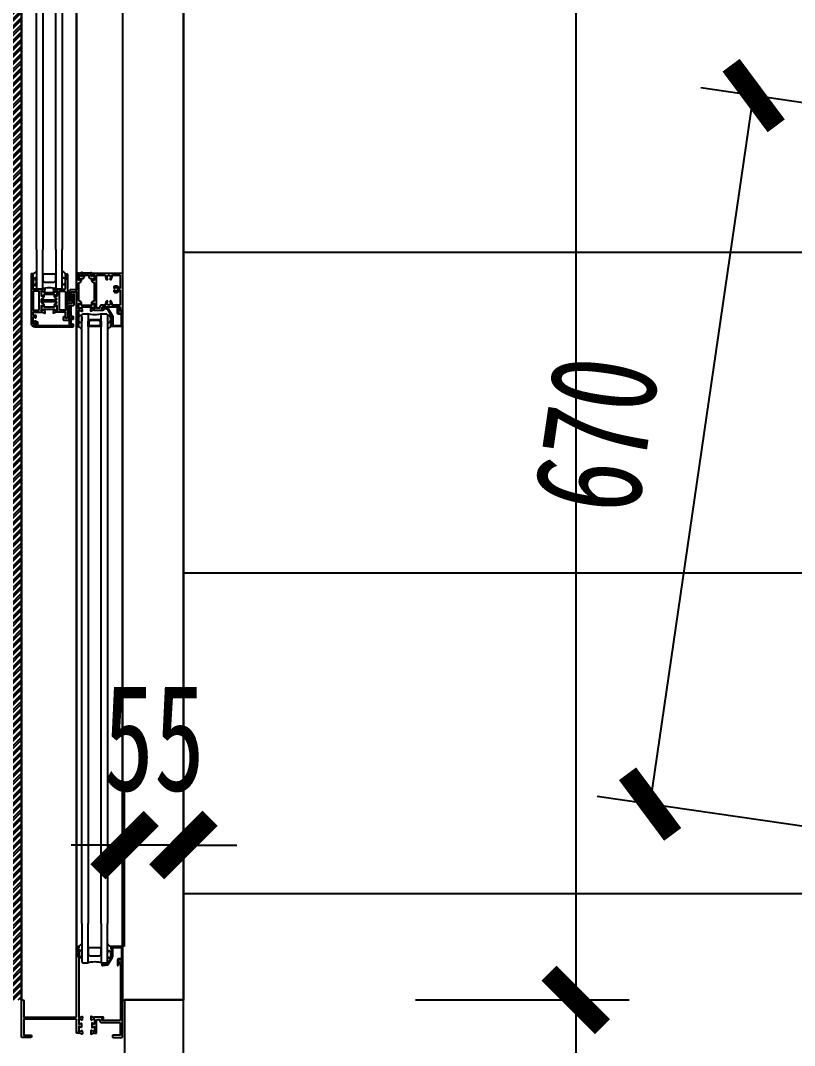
# Model space of a CAD drawing. Header units: millimetres. Extents: x -133666 to 880576, y -269375 to 86941.
# Drawn here: x -32657 to -31932, y -149259 to -148300 of the extents above; entities that cross this region are included whole.
import ezdxf

# ---------------------------------------------------------------- set-up
doc = ezdxf.new("R2010")
doc.units = ezdxf.units.MM
doc.header["$LTSCALE"] = 1000
doc.layers.get('0').update_dxf_attribs({"linetype": 'CONTINUOUS'})
doc.layers.get('Defpoints').update_dxf_attribs({"color": 6, "linetype": 'CONTINUOUS'})
for name, color, linetype in [('A-土建墙（含管井、立管）', 6, 'CONTINUOUS'), ('A-新隔墙尺寸', 5, 'CONTINUOUS'), ('C-顶面造型线', 32, 'CONTINUOUS'), ('F-地坪分割线', 251, 'CONTINUOUS'), ('F-地坪填充', 250, 'CONTINUOUS'), ('P-家具尺寸', 5, 'CONTINUOUS'), ('P-门', 2, 'CONTINUOUS'), ('P-门套', 3, 'CONTINUOUS'), ('W-尺寸', 5, 'CONTINUOUS')]:
    doc.layers.add(name, color=color, linetype=linetype)
doc.styles.add('DIM', font='', dxfattribs={"width": 0.7})
doc.styles.get('DIM').set_extended_font_data('SimSun')
doc.dimstyles.new('50', dxfattribs={"dimscale": 50, "dimtxt": 2, "dimasz": 1, "dimexe": 1, "dimexo": 1, "dimgap": 1, "dimtad": 1, "dimdec": 0, "dimzin": 0, "dimdsep": 46, "dimtxsty": 'DIM', "dimblk": 'ARCHTICK', "dimcen": 0, "dimclrd": 5, "dimclre": 5, "dimclrt": 35, "dimadec": 0, "dimazin": 0, "dimtfac": 0.5, "dimtdec": 0, "dimtix": 1, "dimtmove": 2, "dimatfit": 2, "dimldrblk": 'A', "dimfxl": 0, "dimtolj": 1, "dimtzin": 0, "dimlwd": -1, "dimlwe": -1, "dimarcsym": 0})

# ---------------------------------------------------------------- blocks, each defined once
blk = doc.blocks.new('dffghj')
at = {"layer": 'P-门套', "color": 251, "ltscale": 0.15}
for p, q in [((86003.83, -123493.67), (86584.94, -123493.67)), ((86584.94, -123536.62), (86003.84, -123536.62))]:
    blk.add_line(p, q, dxfattribs=at)
at = {"layer": 'P-门套', "color": 2}
for points in [[(85935.84, -123515.07), (85935.14, -123515.07, -0.414214), (85933.14, -123513.07), (85933.14, -123496.17, 0.414214), (85932.64, -123495.67), (85921.34, -123495.67), (85921.34, -123502.37, -0.414214), (85920.84, -123502.87), (85919.84, -123502.87, -0.414214), (85919.34, -123502.37), (85919.34, -123494.17, -0.414214), (85919.84, -123493.67), (85988.72, -123493.67, -0.414214), (85989.22, -123494.17), (85989.22, -123496.77, -1), (85988.02, -123496.77), (85988.02, -123496.07, 0.414214), (85987.52, -123495.57), (85987.32, -123495.57), (85935.64, -123495.57, 0.414214), (85935.14, -123496.07), (85935.14, -123512.57, 0.414214), (85935.64, -123513.07), (85936.44, -123513.07, 0.414214), (85936.94, -123512.57), (85936.94, -123511.87, -1), (85938.14, -123511.87), (85938.14, -123519.86, 0.298217), (85937.84, -123520.32), (85937.84, -123521.02, 0.414214), (85938.14, -123521.32), (85938.24, -123521.32), (85938.82, -123522.91, -0.548619), (85938.51, -123523.32), (85935.93, -123523.09), (85935.49, -123522.66, -0.57735), (85935.58, -123522.32), (85935.97, -123522.22), (85936.54, -123520.12), (85936.54, -123519.92, 0.843039), (85935.95, -123519.82), (85931.94, -123519.82, 0.414214), (85931.64, -123520.12), (85931.64, -123520.42), (85932.61, -123522.01, -0.585524), (85932.44, -123522.32), (85932.44, -123522.32), (85928.84, -123522.32, -0.585524), (85928.67, -123522.01), (85929.64, -123520.42), (85929.64, -123520.12, 0.414214), (85929.34, -123519.82), (85925.32, -123519.82, 0.843039), (85924.74, -123519.92), (85924.74, -123520.12), (85925.3, -123522.22), (85925.69, -123522.32, -0.57735), (85925.78, -123522.66), (85925.35, -123523.09), (85922.76, -123523.32, -0.548619), (85922.45, -123522.91), (85923.04, -123521.32), (85923.14, -123521.32, 0.414214), (85923.44, -123521.02), (85923.44, -123520.32, 0.298217), (85923.14, -123519.86), (85923.14, -123518.32, -0.414214), (85923.64, -123517.82), (85935.14, -123517.82, 0.414214), (85936.14, -123516.82), (85936.14, -123515.37, 0.414214)], [(85935.84, -123515.07), (85935.14, -123515.07, -0.414214), (85933.14, -123513.07), (85933.14, -123496.17, 0.414214), (85932.64, -123495.67), (85921.34, -123495.67), (85921.34, -123502.37, -0.414214), (85920.84, -123502.87), (85919.84, -123502.87, -0.414214), (85919.34, -123502.37), (85919.34, -123494.17, -0.414214), (85919.84, -123493.67), (85988.72, -123493.67, -0.414214), (85989.22, -123494.17), (85989.22, -123496.77, -1), (85988.02, -123496.77), (85988.02, -123496.07, 0.414214), (85987.52, -123495.57), (85987.32, -123495.57), (85935.64, -123495.57, 0.414214), (85935.14, -123496.07), (85935.14, -123512.57, 0.414214), (85935.64, -123513.07), (85936.44, -123513.07, 0.414214), (85936.94, -123512.57), (85936.94, -123511.87, -1), (85938.14, -123511.87), (85938.14, -123519.86, 0.298217), (85937.84, -123520.32), (85937.84, -123521.02, 0.414214), (85938.14, -123521.32), (85938.24, -123521.32), (85938.82, -123522.91, -0.548619), (85938.51, -123523.32), (85935.93, -123523.09), (85935.49, -123522.66, -0.57735), (85935.58, -123522.32), (85935.97, -123522.22), (85936.54, -123520.12), (85936.54, -123519.92, 0.843039), (85935.95, -123519.82), (85931.94, -123519.82, 0.414214), (85931.64, -123520.12), (85931.64, -123520.42), (85932.61, -123522.01, -0.585524), (85932.44, -123522.32), (85932.44, -123522.32), (85928.84, -123522.32, -0.585524), (85928.67, -123522.01), (85929.64, -123520.42), (85929.64, -123520.12, 0.414214), (85929.34, -123519.82), (85925.32, -123519.82, 0.843039), (85924.74, -123519.92), (85924.74, -123520.12), (85925.3, -123522.22), (85925.69, -123522.32, -0.57735), (85925.78, -123522.66), (85925.35, -123523.09), (85922.76, -123523.32, -0.548619), (85922.45, -123522.91), (85923.04, -123521.32), (85923.14, -123521.32, 0.414214), (85923.44, -123521.02), (85923.44, -123520.32, 0.298217), (85923.14, -123519.86), (85923.14, -123518.32, -0.414214), (85923.64, -123517.82), (85935.14, -123517.82, 0.414214), (85936.14, -123516.82), (85936.14, -123515.37, 0.414214)], [(86002.93, -123502.77, 0.414214), (86003.43, -123502.27), (86003.43, -123495.07, 0.414214), (86002.93, -123494.57), (85993.75, -123494.57, 0.36397), (85993.26, -123494.98), (85992.82, -123497.49, -0.36397), (85991.83, -123498.32), (85986.93, -123498.32, -0.623637), (85986.69, -123497.83), (85987.35, -123496.98, -0.532847), (85987.85, -123497.02), (85988.08, -123497.42), (85991.5, -123497.42, 0.36397), (85991.99, -123497), (85992.31, -123495.15, 0.466308), (85991.82, -123494.57), (85989.63, -123494.57, -0.414214), (85989.33, -123494.27), (85989.33, -123493.97, -0.414214), (85989.63, -123493.67), (86003.83, -123493.67, -0.414214), (86004.33, -123494.17), (86004.33, -123504.37, -0.414214), (86004.03, -123504.67), (86002.83, -123504.67, -0.414214), (86002.53, -123504.37), (86002.53, -123503.87, 0.52793), (86002.26, -123503.68), (86001.3, -123504.05, -0.52793), (86001.03, -123503.87, 0.52793), (86000.76, -123503.68), (85999.8, -123504.05, -0.52793), (85999.53, -123503.87, 0.52793), (85999.26, -123503.68), (85998.3, -123504.05, -0.52793), (85998.03, -123503.87, 0.52793), (85997.76, -123503.68), (85996.8, -123504.05, -0.52793), (85996.53, -123503.87), (85996.53, -123503.67), (85994.97, -123503.67, 0.131652), (85994.72, -123503.73), (85988.54, -123507.3, 0.221695), (85988.3, -123507.64), (85987.59, -123511.7, -1.815671), (85986.49, -123512.15), (85987.29, -123507.6, -0.221695), (85988.02, -123506.56), (85994.36, -123502.9, -0.131652), (85994.86, -123502.77)], [(86585.84, -123502.77, -0.414214), (86585.34, -123502.27), (86585.34, -123495.07, -0.414214), (86585.84, -123494.57), (86595.02, -123494.57, -0.36397), (86595.51, -123494.98), (86595.95, -123497.49, 0.36397), (86596.94, -123498.32), (86601.84, -123498.32, 0.623637), (86602.07, -123497.83), (86601.41, -123496.98, 0.532847), (86600.92, -123497.02), (86600.69, -123497.42), (86597.27, -123497.42, -0.36397), (86596.78, -123497), (86596.45, -123495.15, -0.466308), (86596.95, -123494.57), (86599.14, -123494.57, 0.414214), (86599.44, -123494.27), (86599.44, -123493.97, 0.414214), (86599.14, -123493.67), (86584.94, -123493.67, 0.414214), (86584.44, -123494.17), (86584.44, -123504.37, 0.414214), (86584.74, -123504.67), (86585.94, -123504.67, 0.414214), (86586.24, -123504.37), (86586.24, -123503.87, -0.52793), (86586.51, -123503.68), (86587.46, -123504.05, 0.52793), (86587.74, -123503.87, -0.52793), (86588.01, -123503.68), (86588.96, -123504.05, 0.52793), (86589.24, -123503.87, -0.52793), (86589.51, -123503.68), (86590.46, -123504.05, 0.52793), (86590.74, -123503.87, -0.52793), (86591.01, -123503.68), (86591.96, -123504.05, 0.52793), (86592.24, -123503.87), (86592.24, -123503.67), (86593.8, -123503.67, -0.131652), (86594.05, -123503.73), (86600.22, -123507.3, -0.221695), (86600.47, -123507.64), (86601.18, -123511.7, 1.815671), (86602.28, -123512.15), (86601.47, -123507.6, 0.221695), (86600.75, -123506.56), (86594.41, -123502.9, 0.131652), (86593.91, -123502.77)], [(86599.44, -123494.17), (86599.44, -123496.77, 1), (86600.64, -123496.77), (86600.64, -123496.07, -0.414214), (86601.14, -123495.57), (86601.94, -123495.57, -0.414214), (86602.44, -123496.07), (86602.44, -123512.57, -0.414214), (86601.94, -123513.07), (86601.14, -123513.07, -0.414214), (86600.64, -123512.57), (86600.64, -123511.87, 1), (86599.44, -123511.87), (86599.44, -123519.69, 0.227735), (86599.55, -123519.93, -0.227735), (86599.74, -123520.32), (86599.74, -123521.02, -0.414214), (86599.44, -123521.32), (86599.34, -123521.32), (86598.76, -123522.91, 0.548619), (86599.06, -123523.32), (86601.65, -123523.09), (86602.08, -123522.66, 0.57735), (86601.99, -123522.32), (86601.6, -123522.22), (86601.04, -123520.12), (86601.04, -123519.92, -0.843039), (86601.62, -123519.82), (86605.64, -123519.82, -0.414214), (86605.94, -123520.12), (86605.94, -123520.42), (86604.97, -123522.01, 0.585524), (86605.14, -123522.32), (86606.56, -123522.32, 0.261413), (86607.42, -123521.84), (86608.36, -123520.3, -0.261413), (86609.21, -123519.82), (86624.56, -123519.82, -0.261413), (86625.42, -123520.3), (86626.36, -123521.84, 0.261413), (86627.21, -123522.32), (86628.64, -123522.32, 0.585524), (86628.81, -123522.01), (86627.84, -123520.42), (86627.84, -123520.12, -0.414214), (86628.14, -123519.82), (86632.15, -123519.82, -0.843039), (86632.74, -123519.92), (86632.74, -123520.12), (86632.17, -123522.22), (86631.78, -123522.32, 0.57735), (86631.69, -123522.66), (86632.13, -123523.09), (86634.71, -123523.32, 0.548619), (86635.02, -123522.91), (86634.44, -123521.32), (86634.34, -123521.32, -0.414214), (86634.04, -123521.02), (86634.04, -123520.32, -0.227735), (86634.22, -123519.93, 0.227735), (86634.34, -123519.69), (86634.34, -123494.17, 0.414214), (86633.84, -123493.67), (86599.94, -123493.67, 0.414214)], [(86604.44, -123496.17), (86604.44, -123503.13, 0.52085), (86605.11, -123503.6, -0.286717), (86608.22, -123504.26, -1), (86607.32, -123505.19, 2.35259), (86607.32, -123507.64, -1), (86608.22, -123508.58, -0.286717), (86605.11, -123509.24, 0.52085), (86604.44, -123509.71), (86604.44, -123513.07, -0.414214), (86602.44, -123515.07), (86601.74, -123515.07, 0.414214), (86601.44, -123515.37), (86601.44, -123517.52, 0.414214), (86601.74, -123517.82), (86632.04, -123517.82, 0.414214), (86632.34, -123517.52), (86632.34, -123509.71, 0.52085), (86631.66, -123509.24, -0.286717), (86628.55, -123508.58, -1), (86629.46, -123507.64, 2.35259), (86629.46, -123505.19, -1), (86628.55, -123504.26, -0.286717), (86631.66, -123503.6, 0.52085), (86632.34, -123503.13), (86632.34, -123496.17, 0.414214), (86631.84, -123495.67), (86620.54, -123495.67, 0.414214), (86620.04, -123496.17), (86620.04, -123496.32, 0.306667), (86620.35, -123496.78, -0.532488), (86621.4, -123501.65, -1), (86620.46, -123500.75, 2.35259), (86618.01, -123500.75, -1), (86617.08, -123501.65, -0.532488), (86618.12, -123496.78, 0.306667), (86618.44, -123496.32), (86618.44, -123496.17, 0.414214), (86617.94, -123495.67), (86604.94, -123495.67, 0.414214)], [(86602.54, -123531.45, -0.131865), (86602.38, -123532.05), (86601.94, -123532.82), (86601.37, -123533.8, 0.13123), (86601.34, -123533.91), (86601.34, -123534.22, 0.414214), (86601.74, -123534.62), (86605.14, -123534.62, 0.414214), (86605.54, -123534.22), (86605.54, -123533.91, 0.131229), (86605.51, -123533.8), (86604.94, -123532.82), (86604.5, -123532.05, -0.131865), (86604.34, -123531.45), (86604.34, -123527.22), (86604.34, -123522.99, -0.131865), (86604.5, -123522.38), (86604.94, -123521.62), (86605.51, -123520.63, 0.13123), (86605.54, -123520.53), (86605.54, -123520.22, 0.414214), (86605.14, -123519.82), (86601.74, -123519.82, 0.414214), (86601.34, -123520.22), (86601.34, -123520.53, 0.131231), (86601.37, -123520.63), (86601.94, -123521.62), (86602.38, -123522.38, -0.131865), (86602.54, -123522.99), (86602.54, -123527.22)], [(86632.2, -123525.49), (86630.02, -123524.7, -0.315299), (86629.37, -123523.76), (86629.37, -123522.81, 0.131652), (86629.2, -123522.21), (86628.29, -123520.63, -0.131652), (86628.27, -123520.53), (86628.27, -123520.22, -0.414214), (86628.67, -123519.82), (86632.07, -123519.82, -0.414214), (86632.47, -123520.22), (86632.47, -123520.53, -0.131638), (86632.44, -123520.63), (86631.53, -123522.21, 0.143612), (86631.37, -123522.87, 0.302426), (86631.56, -123523.14), (86634, -123524.02, -0.315299), (86634.26, -123524.4), (86634.26, -123530.04, -0.315299), (86634, -123530.41), (86631.56, -123531.3, 0.302426), (86631.37, -123531.57, 0.143612), (86631.53, -123532.22), (86632.44, -123533.8, -0.131638), (86632.47, -123533.91), (86632.47, -123534.22, -0.414214), (86632.07, -123534.62), (86628.67, -123534.62, -0.414214), (86628.27, -123534.22), (86628.27, -123533.91, -0.131652), (86628.29, -123533.8), (86629.2, -123532.22, 0.131652), (86629.37, -123531.62), (86629.37, -123530.67, -0.315299), (86630.02, -123529.73), (86632.2, -123528.94, 0.315299), (86632.46, -123528.56), (86632.46, -123525.87, 0.315299)], [(85998.61, -123534.63, 0.52793), (85998.34, -123534.82, -0.52793), (85998.06, -123535), (85997.11, -123534.63, 0.52793), (85996.84, -123534.82, -0.52793), (85996.56, -123535), (85995.61, -123534.63, 0.52793), (85995.34, -123534.82, -0.506738), (85995.08, -123535.01), (85993.84, -123534.62), (85938.34, -123534.62, -0.414214), (85937.84, -123534.12), (85937.84, -123533.42, -0.414214), (85938.14, -123533.12), (85938.24, -123533.12), (85938.82, -123531.52, 0.548619), (85938.51, -123531.12), (85935.93, -123531.34), (85935.49, -123531.78, 0.57735), (85935.58, -123532.11), (85935.97, -123532.21), (85936.54, -123534.32), (85936.54, -123534.52, -0.843039), (85935.95, -123534.62), (85931.94, -123534.62, -0.414214), (85931.64, -123534.32), (85931.64, -123534.01), (85932.61, -123532.42, 0.585524), (85932.44, -123532.12), (85932.44, -123532.12), (85928.84, -123532.12, 0.585524), (85928.67, -123532.42), (85929.64, -123534.01), (85929.64, -123534.32, -0.414214), (85929.34, -123534.62), (85925.32, -123534.62, -0.843039), (85924.74, -123534.52), (85924.74, -123534.32), (85925.3, -123532.21), (85925.69, -123532.11, 0.57735), (85925.78, -123531.78), (85925.35, -123531.34), (85922.76, -123531.12, 0.548619), (85922.45, -123531.52), (85923.04, -123533.12), (85923.14, -123533.12, -0.414214), (85923.44, -123533.42), (85923.44, -123534.12, -0.298217), (85923.14, -123534.58), (85923.14, -123536.12, 0.414214), (85923.64, -123536.62), (85935.34, -123536.62, -0.414215), (85936.34, -123537.62), (85936.33, -123586.07), (85921.34, -123586.07), (85921.34, -123579.37, 0.414214), (85920.84, -123578.87), (85919.84, -123578.87, 0.414214), (85919.34, -123579.37), (85919.34, -123587.57, 0.414214), (85919.84, -123588.07), (85953.34, -123588.07, 1), (85953.34, -123586.07), (85938.34, -123586.07), (85938.34, -123537.12, -0.414214), (85938.84, -123536.62), (86003.84, -123536.62, 0.414214), (86004.34, -123536.12), (86004.34, -123535.12, 0.414214), (86003.84, -123534.62), (86003.04, -123534.62, 0.414214), (86002.84, -123534.82, -0.52793), (86002.56, -123535), (86001.61, -123534.63, 0.52793), (86001.34, -123534.82, -0.52793), (86001.06, -123535), (86000.11, -123534.63, 0.52793), (85999.84, -123534.82, -0.52793), (85999.56, -123535)], [(85998.61, -123534.63, 0.52793), (85998.34, -123534.82, -0.52793), (85998.06, -123535), (85997.11, -123534.63, 0.52793), (85996.84, -123534.82, -0.52793), (85996.56, -123535), (85995.61, -123534.63, 0.52793), (85995.34, -123534.82, -0.506738), (85995.08, -123535.01), (85993.84, -123534.62), (85938.34, -123534.62, -0.414214), (85937.84, -123534.12), (85937.84, -123533.42, -0.414214), (85938.14, -123533.12), (85938.24, -123533.12), (85938.82, -123531.52, 0.548619), (85938.51, -123531.12), (85935.93, -123531.34), (85935.49, -123531.78, 0.57735), (85935.58, -123532.11), (85935.97, -123532.21), (85936.54, -123534.32), (85936.54, -123534.52, -0.843039), (85935.95, -123534.62), (85931.94, -123534.62, -0.414214), (85931.64, -123534.32), (85931.64, -123534.01), (85932.61, -123532.42, 0.585524), (85932.44, -123532.12), (85932.44, -123532.12), (85928.84, -123532.12, 0.585524), (85928.67, -123532.42), (85929.64, -123534.01), (85929.64, -123534.32, -0.414214), (85929.34, -123534.62), (85925.32, -123534.62, -0.843039), (85924.74, -123534.52), (85924.74, -123534.32), (85925.3, -123532.21), (85925.69, -123532.11, 0.57735), (85925.78, -123531.78), (85925.35, -123531.34), (85922.76, -123531.12, 0.548619), (85922.45, -123531.52), (85923.04, -123533.12), (85923.14, -123533.12, -0.414214), (85923.44, -123533.42), (85923.44, -123534.12, -0.298217), (85923.14, -123534.58), (85923.14, -123536.12, 0.414214), (85923.64, -123536.62), (85935.34, -123536.62, -0.414215), (85936.34, -123537.62), (85936.33, -123586.07), (85921.34, -123586.07), (85921.34, -123579.37, 0.414214), (85920.84, -123578.87), (85919.84, -123578.87, 0.414214), (85919.34, -123579.37), (85919.34, -123587.57, 0.414214), (85919.84, -123588.07), (85953.34, -123588.07, 1), (85953.34, -123586.07), (85938.34, -123586.07), (85938.34, -123537.12, -0.414214), (85938.84, -123536.62), (86003.84, -123536.62, 0.414214), (86004.34, -123536.12), (86004.34, -123535.12, 0.414214), (86003.84, -123534.62), (86003.04, -123534.62, 0.414214), (86002.84, -123534.82, -0.52793), (86002.56, -123535), (86001.61, -123534.63, 0.52793), (86001.34, -123534.82, -0.52793), (86001.06, -123535), (86000.11, -123534.63, 0.52793), (85999.84, -123534.82, -0.52793), (85999.56, -123535)], [(86586.44, -123534.82, 0.648232), (86586.77, -123534.97), (86587.1, -123534.67, -0.648232), (86587.44, -123534.82, 0.648232), (86587.77, -123534.97), (86588.1, -123534.67, -0.648232), (86588.44, -123534.82, 0.648232), (86588.77, -123534.97), (86589.1, -123534.67, -0.648232), (86589.44, -123534.82, 0.648232), (86589.77, -123534.97), (86590.1, -123534.67, -0.648232), (86590.44, -123534.82, 0.56619), (86590.73, -123534.99), (86591.44, -123534.62), (86599.24, -123534.62, 0.414214), (86599.74, -123534.12), (86599.74, -123533.42, 0.414214), (86599.44, -123533.12), (86599.34, -123533.12), (86598.76, -123531.52, -0.548619), (86599.06, -123531.12), (86601.65, -123531.34), (86602.08, -123531.78, -0.57735), (86601.99, -123532.11), (86601.6, -123532.21), (86601.04, -123534.32), (86601.04, -123534.52, 0.843039), (86601.62, -123534.62), (86605.64, -123534.62, 0.414214), (86605.94, -123534.32), (86605.94, -123534.01), (86604.97, -123532.42, -0.585524), (86605.14, -123532.12), (86606.56, -123532.12, -0.261413), (86607.42, -123532.6), (86608.36, -123534.14, 0.261413), (86609.21, -123534.62), (86624.56, -123534.62, 0.261413), (86625.42, -123534.14), (86626.36, -123532.6, -0.261413), (86627.21, -123532.12), (86628.64, -123532.12, -0.585524), (86628.81, -123532.42), (86627.84, -123534.01), (86627.84, -123534.32, 0.414214), (86628.14, -123534.62), (86632.15, -123534.62, 0.843039), (86632.74, -123534.52), (86632.74, -123534.32), (86632.17, -123532.21), (86631.78, -123532.11, -0.57735), (86631.69, -123531.78), (86632.13, -123531.34), (86634.71, -123531.12, -0.548619), (86635.02, -123531.52), (86634.44, -123533.12), (86634.34, -123533.12, 0.414214), (86634.04, -123533.42), (86634.04, -123534.12, 0.227735), (86634.22, -123534.51, -0.227735), (86634.34, -123534.74), (86634.34, -123536.12, -0.414214), (86633.84, -123536.62), (86619.14, -123536.62, 0.414214), (86618.84, -123536.92), (86618.84, -123542.27, -0.414214), (86617.84, -123543.27), (86608.44, -123543.27, -0.882992), (86608.34, -123542.48), (86614.66, -123540.88, -0.488938), (86615.04, -123541.17), (86615.04, -123541.27), (86616.84, -123541.27), (86616.84, -123536.92, 0.414214), (86616.54, -123536.62), (86584.94, -123536.62, -0.414214), (86584.44, -123536.12), (86584.44, -123535.12, -0.414214), (86584.94, -123534.62), (86585.24, -123534.62, -0.414214), (86585.44, -123534.82, 0.648232), (86585.77, -123534.97), (86586.1, -123534.67, -0.648232)]]:
    blk.add_lwpolyline(points, format="xyb", close=True, dxfattribs=at)
for points in [[(86025.9, -123513.64), (85990.16, -123513.64), (85989.16, -123512.64), (85989.16, -123508.64), (85990.16, -123507.64), (86025.9, -123507.64)], [(86025.9, -123513.64), (86595.43, -123513.64), (86596.43, -123512.64), (86596.43, -123508.64), (86595.43, -123507.64), (86025.9, -123507.64)], [(86025.9, -123531.64), (85990.16, -123531.64), (85989.16, -123530.64), (85989.16, -123526.64), (85990.16, -123525.64), (86025.9, -123525.64)], [(86025.9, -123531.64), (86595.43, -123531.64), (86596.43, -123530.64), (86596.43, -123526.64), (86595.43, -123525.64), (86025.9, -123525.64)]]:
    blk.add_lwpolyline(points, dxfattribs=at)
for points in [[(85995.57, -123524.14), (85995.57, -123515.14), (85997.07, -123513.64), (86002.98, -123513.64), (86002.98, -123525.64), (85997.07, -123525.64)], [(86591.03, -123524.14), (86591.03, -123515.14), (86589.53, -123513.64), (86584.34, -123513.64), (86584.34, -123525.64), (86589.53, -123525.64)], [(86590.23, -123523.84), (86590.23, -123515.44), (86589.23, -123514.44), (86585.14, -123514.44), (86585.14, -123524.84), (86589.23, -123524.84)]]:
    blk.add_lwpolyline(points, close=True, dxfattribs=at)
for centre, radius, start, end in [((86009.92, -123502.73), 5.83, 196.29594, 237.43518), ((86009.92, -123502.73), 5.83, 196.29594, 237.43518), ((86574.58, -123498.83), 11.19, 308.05738, 331.65777), ((85965.16, -123519.64), 25, 343.74212, 16.26253), ((86620.43, -123519.64), 25, 163.73747, 196.25788), ((86014.19, -123540.43), 11.19, 128.05738, 151.65777), ((86574.58, -123540.46), 11.19, 28.34223, 51.94262)]:
    blk.add_arc(centre, radius, start, end, dxfattribs=at)
at = {"layer": 'P-门套', "color": 2, "extrusion": (0, 0, -1)}
blk.add_ellipse((85996.88, -123506.14), major_axis=(-3.6, 0), ratio=0.416362, start_param=3.141593, end_param=9.424778, dxfattribs=at)
blk.add_ellipse((85996.88, -123506.14), major_axis=(-3.6, 0), ratio=0.416362, start_param=3.141593, end_param=9.424778, dxfattribs=at)
at = {"layer": 'P-门套', "color": 2}
for centre, major_axis in [((86591.4, -123506.14), (-3.6, 0)), ((85997.38, -123533.12), (3.6, 0))]:
    blk.add_ellipse(centre, major_axis=major_axis, ratio=0.416362, dxfattribs=at)
at = {"layer": 'P-门套', "color": 2, "extrusion": (0, 0, -1)}
blk.add_ellipse((86591.4, -123533.14), major_axis=(-3.6, 0), ratio=0.416362, dxfattribs=at)
blk = doc.blocks.new('_ArchTick')
at = {"color": 0, "linetype": 'ByBlock', "const_width": 0.4}
blk.add_lwpolyline([(-0.5, -0.5), (0.5, 0.5)], dxfattribs=at)
blk = doc.blocks.new('*D670')
at = {"layer": 'Defpoints', "color": 0, "transparency": 16777216}
for p in [(-30904.14, -17972.78), (-32504.14, -150166.6), (-32504.14, -152366.6)]:
    blk.add_point(p, dxfattribs=at)
at = {"layer": 'W-尺寸', "color": 5, "transparency": 16777216}
for p, q in [((-32504.14, -152066.6), (-32504.14, -152416.6)), ((-30904.14, -152066.6), (-30904.14, -152416.6)), ((-30904.14, -152366.6), (-32504.14, -152366.6))]:
    blk.add_line(p, q, dxfattribs=at)
at = {"layer": 'W-尺寸', "color": 5, "transparency": 16777216, "xscale": 50, "yscale": 50, "zscale": 50, "rotation": 180}
blk.add_blockref('_ArchTick', (-32504.14, -152366.6), dxfattribs=at)
at = {"layer": 'W-尺寸', "color": 5, "transparency": 16777216, "xscale": 50, "yscale": 50, "zscale": 50}
blk.add_blockref('_ArchTick', (-30904.14, -152366.6), dxfattribs=at)
at = {"layer": 'W-尺寸', "color": 35, "transparency": 16777216, "insert": (-31704.14, -152266.6), "char_height": 100, "attachment_point": 5, "style": 'DIM'}
blk.add_mtext('\\A1;1600', dxfattribs=at)
blk = doc.blocks.new('A')
for p, q in [((-1.435, 1.148), (-1.09, 1.437)), ((-1.09, 1.437), (0, 0)), ((-1.435, 1.148), (-0.369, 0)), ((-0.369, 0), (-2.127, 0)), ((-1.435, -1.148), (-0.369, 0)), ((-1.09, -1.437), (0, 0)), ((-1.435, -1.148), (-1.09, -1.437))]:
    blk.add_line(p, q)
for points in [[(-1.435, 1.148), (-1.09, 1.437), (-0.369, 0), (0, 0)], [(-1.435, -1.148), (-1.09, -1.437), (-0.369, 0), (0, 0)]]:
    blk.add_solid(points)
blk = doc.blocks.new('dfjjkkll')
at = {"layer": 'P-门'}
for points in [[(87915.83, -123547.1, -0.414214), (87915.33, -123547.6), (87915.13, -123547.6, 0.414214), (87914.63, -123548.1), (87914.63, -123548.6, 0.414214), (87915.13, -123549.1), (87917.33, -123549.1, 0.414214), (87917.83, -123548.6), (87917.83, -123543.9, 0.414214), (87917.33, -123543.4), (87904.66, -123543.4, -0.414214), (87904.16, -123542.9), (87904.16, -123539.75, 0.414214), (87903.16, -123538.75), (87893.76, -123538.75, 0.924324), (87893.7, -123539.55), (87900.01, -123541.15, 0.46105), (87900.36, -123540.85), (87900.36, -123540.75), (87901.66, -123540.75, -0.414214), (87902.16, -123541.25), (87902.16, -123544.6, 0.414214), (87902.66, -123545.1), (87915.33, -123545.1, -0.414214), (87915.83, -123545.6)], [(87922.24, -123573.1, 0.414214), (87922.74, -123572.6), (87922.74, -123543.35), (87904.94, -123543.35, -0.414214), (87904.44, -123542.85), (87904.44, -123542.55, -0.414214), (87904.94, -123542.05), (87908.83, -123542.05), (87909.13, -123542.35), (87909.43, -123542.05), (87913.64, -123542.05, 0.414214), (87914.14, -123541.55), (87914.14, -123540.2, -0.414214), (87914.64, -123539.7), (87916.69, -123539.7, -0.414214), (87917.19, -123540.2, -0.414214), (87916.69, -123540.7), (87916.04, -123540.7, 0.414214), (87915.54, -123541.2), (87915.54, -123541.5, 0.414214), (87916.04, -123542), (87922.54, -123542, 0.414214), (87923.04, -123541.5), (87923.04, -123541.2, 0.414214), (87922.54, -123540.7), (87921.89, -123540.7, -0.414214), (87921.39, -123540.2, -0.414214), (87921.89, -123539.7), (87923.84, -123539.7, -0.414214), (87924.34, -123540.2), (87924.34, -123575.38, -0.222724), (87923.26, -123577.69, -0.635692), (87922.44, -123577.3), (87922.44, -123576.89, -0.191497), (87922.57, -123576.55, 0.191497), (87923.04, -123575.38), (87923.04, -123574.9, 0.414214), (87922.54, -123574.4), (87919.94, -123574.4), (87919.27, -123575.55, -1), (87918.41, -123575.05), (87919.53, -123573.1)], [(87897.71, -123555.26), (87896.82, -123556.72, -0.261413), (87895.96, -123557.2), (87894.54, -123557.2, -0.585524), (87894.37, -123556.9), (87895.34, -123555.31), (87895.34, -123555, 0.414214), (87895.04, -123554.7), (87891.02, -123554.7, 0.843039), (87890.44, -123554.8), (87890.44, -123555), (87891, -123557.1), (87891.39, -123557.21, -0.57735), (87891.48, -123557.54), (87891.05, -123557.97), (87888.46, -123558.2, -0.548619), (87888.15, -123557.8), (87888.74, -123556.2), (87888.84, -123556.2, 0.414214), (87889.14, -123555.9), (87889.14, -123555.2, 0.227735), (87888.95, -123554.81, -0.227735), (87888.84, -123554.58), (87888.84, -123547.6, 0.414214), (87888.34, -123547.1), (87880.34, -123547.1), (87879.63, -123546.72, 0.56619), (87879.34, -123546.9, -0.648232), (87879, -123547.05), (87878.67, -123546.75, 0.648232), (87878.34, -123546.9, -0.648232), (87878, -123547.05), (87877.67, -123546.75, 0.648232), (87877.34, -123546.9, -0.648232), (87877, -123547.05), (87876.67, -123546.75, 0.648232), (87876.34, -123546.9, -0.648232), (87876, -123547.05), (87875.67, -123546.75, 0.648232), (87875.34, -123546.9, -0.414214), (87875.14, -123547.1), (87874.84, -123547.1, -0.414214), (87874.34, -123546.6), (87874.34, -123545.6, -0.414214), (87874.84, -123545.1), (87908.14, -123545.1), (87908.44, -123545.4), (87908.74, -123545.1), (87915.34, -123545.1, -0.414214), (87915.84, -123545.6), (87915.84, -123546.6, -0.414214), (87915.34, -123547.1), (87910.49, -123547.1), (87910.49, -123554.58, -0.227735), (87910.37, -123554.81, 0.227735), (87910.19, -123555.2), (87910.19, -123555.9, 0.414214), (87910.49, -123556.2), (87910.59, -123556.2), (87911.17, -123557.8, -0.548619), (87910.86, -123558.2), (87908.28, -123557.97), (87907.84, -123557.54, -0.57735), (87907.93, -123557.21), (87908.32, -123557.1), (87908.89, -123555), (87908.89, -123554.8, 0.843039), (87908.3, -123554.7), (87904.29, -123554.7, 0.414214), (87903.99, -123555), (87903.99, -123555.31), (87904.96, -123556.9, -0.585524), (87904.79, -123557.2), (87903.36, -123557.2, -0.261413), (87902.51, -123556.72), (87901.56, -123555.18, 0.757667), (87900.64, -123555.44), (87900.64, -123561.8), (87900.34, -123562.1), (87900.64, -123562.4), (87900.64, -123567.2, -0.414214), (87900.14, -123567.7), (87899.14, -123567.7, -0.414214), (87898.64, -123567.2), (87898.64, -123555.52, 0.757667)], [(87908.49, -123552.7), (87890.84, -123552.7), (87890.84, -123547.6, -0.414214), (87891.34, -123547.1), (87908.49, -123547.1)], [(87892, -123557.87, 0.131865), (87891.84, -123557.27), (87891.39, -123556.5), (87890.83, -123555.52, -0.13123), (87890.8, -123555.41), (87890.8, -123555.1, -0.414214), (87891.2, -123554.7), (87894.6, -123554.7, -0.414214), (87895, -123555.1), (87895, -123555.41, -0.131229), (87894.97, -123555.52), (87894.4, -123556.5), (87893.96, -123557.27, 0.131865), (87893.8, -123557.87), (87893.8, -123562.1), (87893.8, -123566.33, 0.131865), (87893.96, -123566.93), (87894.4, -123567.7), (87894.97, -123568.68, -0.13123), (87895, -123568.79), (87895, -123569.1, -0.414214), (87894.6, -123569.5), (87891.2, -123569.5, -0.414214), (87890.8, -123569.1), (87890.8, -123568.79, -0.131231), (87890.83, -123568.68), (87891.39, -123567.7), (87891.84, -123566.93, 0.131865), (87892, -123566.33), (87892, -123562.1)], [(87907.41, -123557.87, -0.131865), (87907.57, -123557.27), (87908.01, -123556.5), (87908.58, -123555.52, 0.13123), (87908.61, -123555.41), (87908.61, -123555.1, 0.414214), (87908.21, -123554.7), (87904.81, -123554.7, 0.414214), (87904.41, -123555.1), (87904.41, -123555.41, 0.131229), (87904.44, -123555.52), (87905.01, -123556.5), (87905.45, -123557.27, -0.131865), (87905.61, -123557.87), (87905.61, -123562.1), (87905.61, -123566.33, -0.131865), (87905.45, -123566.93), (87905.01, -123567.7), (87904.44, -123568.68, 0.13123), (87904.41, -123568.79), (87904.41, -123569.1, 0.414214), (87904.81, -123569.5), (87908.21, -123569.5, 0.414214), (87908.61, -123569.1), (87908.61, -123568.79, 0.131231), (87908.58, -123568.68), (87908.01, -123567.7), (87907.57, -123566.93, -0.131865), (87907.41, -123566.33), (87907.41, -123562.1)], [(87921.94, -123574.4), (87920.64, -123574.4, 1), (87920.64, -123575.6), (87920.74, -123575.6, -0.414214), (87921.24, -123576.1), (87921.24, -123576.6, -0.414214), (87920.74, -123577.1), (87915.14, -123577.1, -0.414214), (87914.64, -123576.6), (87914.64, -123576.1, -0.414214), (87915.14, -123575.6), (87915.24, -123575.6, 1), (87915.24, -123574.4), (87913.94, -123574.4, 0.414214), (87913.44, -123574.9), (87913.44, -123576.6, -0.414214), (87912.94, -123577.1), (87910.49, -123577.1), (87910.49, -123569.63, 0.227735), (87910.37, -123569.39, -0.227735), (87910.19, -123569), (87910.19, -123568.3, -0.414214), (87910.49, -123568), (87910.59, -123568), (87911.17, -123566.4, 0.548619), (87910.86, -123566), (87908.28, -123566.23), (87907.84, -123566.66, 0.57735), (87907.93, -123566.99), (87908.32, -123567.1), (87908.89, -123569.2), (87908.89, -123569.4, -0.843039), (87908.3, -123569.5), (87904.29, -123569.5, -0.414214), (87903.99, -123569.2), (87903.99, -123568.9), (87904.96, -123567.31, 0.585524), (87904.79, -123567), (87903.36, -123567, 0.261413), (87902.51, -123567.48), (87901.57, -123569.02, -0.261413), (87900.71, -123569.5), (87898.61, -123569.5, -0.261413), (87897.76, -123569.02), (87896.82, -123567.48, 0.261413), (87895.96, -123567), (87894.54, -123567, 0.585524), (87894.37, -123567.31), (87895.34, -123568.9), (87895.34, -123569.2, -0.414214), (87895.04, -123569.5), (87891.02, -123569.5, -0.843039), (87890.44, -123569.4), (87890.44, -123569.2), (87891, -123567.1), (87891.39, -123566.99, 0.57735), (87891.48, -123566.66), (87891.05, -123566.23), (87888.46, -123566, 0.548619), (87888.15, -123566.4), (87888.74, -123568), (87888.84, -123568, -0.414214), (87889.14, -123568.3), (87889.14, -123569, -0.227735), (87888.95, -123569.39, 0.227735), (87888.84, -123569.63), (87888.84, -123577.1), (87880.34, -123577.1), (87879.63, -123577.48, -0.56619), (87879.34, -123577.3, 0.648232), (87879, -123577.15), (87878.67, -123577.45, -0.648232), (87878.34, -123577.3, 0.648232), (87878, -123577.15), (87877.67, -123577.45, -0.648232), (87877.34, -123577.3, 0.648232), (87877, -123577.15), (87876.67, -123577.45, -0.648232), (87876.34, -123577.3, 0.648232), (87876, -123577.15), (87875.67, -123577.45, -0.648232), (87875.34, -123577.3, 0.414214), (87875.14, -123577.1), (87874.84, -123577.1, 0.414214), (87874.34, -123577.6), (87874.34, -123578.6, 0.414214), (87874.84, -123579.1), (87921.24, -123579.1, 0.414214), (87922.44, -123577.9), (87922.44, -123574.9, 0.414214)]]:
    blk.add_lwpolyline(points, format="xyb", close=True, dxfattribs=at)
for points in [[(87851.8, -123556.14), (87291.95, -123556.14), (87290.95, -123555.14), (87290.95, -123551.14), (87291.95, -123550.14), (87851.8, -123550.14)], [(87851.8, -123556.14), (87887.54, -123556.14), (87888.54, -123555.14), (87888.54, -123551.14), (87887.54, -123550.14), (87851.8, -123550.14)], [(87851.8, -123574.14), (87291.95, -123574.14), (87290.95, -123573.14), (87290.95, -123569.14), (87291.95, -123568.14), (87851.8, -123568.14)], [(87851.8, -123574.14), (87887.54, -123574.14), (87888.54, -123573.14), (87888.54, -123569.14), (87887.54, -123568.14), (87851.8, -123568.14)]]:
    blk.add_lwpolyline(points, dxfattribs=at)
for points in [[(87882.13, -123566.64), (87882.13, -123557.64), (87880.63, -123556.14), (87874.73, -123556.14), (87874.73, -123568.14), (87880.63, -123568.14)], [(87908.49, -123571.5), (87890.84, -123571.5), (87890.84, -123577.1), (87908.49, -123577.1)]]:
    blk.add_lwpolyline(points, close=True, dxfattribs=at)
for centre, radius, start, end in [((87864.48, -123541.35), 11.19, 308.05738, 331.65777), ((87912.54, -123562.14), 25, 163.73747, 196.25788), ((87869.04, -123578.74), 5.42, 12.11102, 58.29703)]:
    blk.add_arc(centre, radius, start, end, dxfattribs=at)
blk.add_ellipse((87881.3, -123548.66), major_axis=(-3.6, 0), ratio=0.416362, dxfattribs=at)
at = {"layer": 'P-门', "extrusion": (0, 0, -1)}
blk.add_ellipse((87881.8, -123575.63), major_axis=(-3.6, 0), ratio=0.416362, dxfattribs=at)
blk = doc.blocks.new('*D635')
at = {"layer": 'Defpoints', "color": 0, "ltscale": 0.15, "transparency": 16777216}
for p in [(-31970.52, -148370.15), (-31704.21, -148409.07), (-31801.11, -149072.03)]:
    blk.add_point(p, dxfattribs=at)
at = {"layer": 'P-家具尺寸', "color": 5, "ltscale": 0.15, "transparency": 16777216}
for p, q in [((-31822.1, -148391.84), (-32020, -148362.92)), ((-32067.42, -149033.1), (-31970.52, -148370.15)), ((-31919, -149054.8), (-32116.89, -149025.87))]:
    blk.add_line(p, q, dxfattribs=at)
at = {"layer": 'P-家具尺寸', "color": 5, "ltscale": 0.15, "transparency": 16777216, "xscale": 50, "yscale": 50, "zscale": 50}
for p, rotation in [((-31970.52, -148370.15), 81.68458302144349), ((-32067.42, -149033.1), 261.6845830214435)]:
    blk.add_blockref('_ArchTick', p, dxfattribs=dict(at, rotation=rotation))
at = {"layer": 'P-家具尺寸', "color": 35, "ltscale": 0.15, "transparency": 16777216, "insert": (-32117.92, -148687.16), "char_height": 100, "attachment_point": 5, "rotation": 81.68458, "style": 'DIM'}
blk.add_mtext('\\A1;670', dxfattribs=at)
blk = doc.blocks.new('*D640')
at = {"layer": 'Defpoints', "color": 0, "ltscale": 0.15, "transparency": 16777216}
for p in [(-31801.11, -149181.06), (-32506.14, -149325.37), (-32506.14, -149527.73)]:
    blk.add_point(p, dxfattribs=at)
at = {"layer": 'P-家具尺寸', "color": 5, "ltscale": 0.15, "transparency": 16777216}
for p, q in [((-32506.14, -149377.73), (-32506.14, -149577.73)), ((-31801.11, -149377.73), (-31801.11, -149577.73)), ((-31801.11, -149527.73), (-32506.14, -149527.73))]:
    blk.add_line(p, q, dxfattribs=at)
at = {"layer": 'P-家具尺寸', "color": 5, "ltscale": 0.15, "transparency": 16777216, "xscale": 50, "yscale": 50, "zscale": 50, "rotation": 180}
blk.add_blockref('_ArchTick', (-32506.14, -149527.73), dxfattribs=at)
at = {"layer": 'P-家具尺寸', "color": 5, "ltscale": 0.15, "transparency": 16777216, "xscale": 50, "yscale": 50, "zscale": 50}
blk.add_blockref('_ArchTick', (-31801.11, -149527.73), dxfattribs=at)
at = {"layer": 'P-家具尺寸', "color": 35, "ltscale": 0.15, "transparency": 16777216, "insert": (-32153.63, -149427.73), "char_height": 100, "attachment_point": 5, "style": 'DIM'}
blk.add_mtext('\\A1;705', dxfattribs=at)
blk = doc.blocks.new('*D643')
at = {"layer": 'A-新隔墙尺寸', "color": 5, "ltscale": 0.15, "transparency": 16777216}
for p, q in [((-32286.96, -146616.85), (-32086.96, -146616.85)), ((-32136.96, -146616.85), (-32136.96, -149216.35)), ((-32286.96, -149216.35), (-32086.96, -149216.35))]:
    blk.add_line(p, q, dxfattribs=at)
at = {"layer": 'Defpoints', "color": 0, "ltscale": 0.15, "transparency": 16777216}
for p in [(-32444.06, -146616.85), (-32444.06, -149216.35), (-32136.96, -149216.35)]:
    blk.add_point(p, dxfattribs=at)
at = {"layer": 'A-新隔墙尺寸', "color": 5, "ltscale": 0.15, "transparency": 16777216, "xscale": 50, "yscale": 50, "zscale": 50}
for p, rotation in [((-32136.96, -146616.85), 90), ((-32136.96, -149216.35), 270)]:
    blk.add_blockref('_ArchTick', p, dxfattribs=dict(at, rotation=rotation))
at = {"layer": 'A-新隔墙尺寸', "color": 35, "ltscale": 0.15, "transparency": 16777216, "insert": (-32236.96, -147916.6), "char_height": 100, "attachment_point": 5, "rotation": 90, "style": 'DIM'}
blk.add_mtext('\\A1;2600', dxfattribs=at)
blk = doc.blocks.new('*D644')
at = {"layer": 'A-新隔墙尺寸', "color": 5, "ltscale": 0.15, "transparency": 16777216}
for p, q in [((-32286.96, -149216.35), (-32086.96, -149216.35)), ((-32136.96, -149216.35), (-32136.96, -149766.6)), ((-32286.96, -149766.6), (-32086.96, -149766.6))]:
    blk.add_line(p, q, dxfattribs=at)
at = {"layer": 'Defpoints', "color": 0, "ltscale": 0.15, "transparency": 16777216}
for p in [(-32444.06, -149216.35), (-32444.06, -149766.6), (-32136.96, -149766.6)]:
    blk.add_point(p, dxfattribs=at)
at = {"layer": 'A-新隔墙尺寸', "color": 5, "ltscale": 0.15, "transparency": 16777216, "xscale": 50, "yscale": 50, "zscale": 50}
for p, rotation in [((-32136.96, -149216.35), 90), ((-32136.96, -149766.6), 270)]:
    blk.add_blockref('_ArchTick', p, dxfattribs=dict(at, rotation=rotation))
at = {"layer": 'A-新隔墙尺寸', "color": 35, "ltscale": 0.15, "transparency": 16777216, "insert": (-32236.96, -149491.47), "char_height": 100, "attachment_point": 5, "rotation": 90, "style": 'DIM'}
blk.add_mtext('\\A1;550', dxfattribs=at)
blk = doc.blocks.new('*D751')
at = {"layer": 'A-新隔墙尺寸', "color": 5, "ltscale": 0.15, "transparency": 16777216}
for p, q in [((-32559.19, -149166.35), (-32559.19, -149021.41)), ((-32504.14, -149166.35), (-32504.14, -149021.41)), ((-32559.19, -149071.41), (-32609.19, -149071.41)), ((-32504.14, -149071.41), (-32559.19, -149071.41)), ((-32504.14, -149071.41), (-32454.14, -149071.41))]:
    blk.add_line(p, q, dxfattribs=at)
at = {"layer": 'Defpoints', "color": 0, "ltscale": 0.15, "transparency": 16777216}
for p in [(-32559.19, -149071.41), (-32559.19, -149216.35), (-32504.14, -149216.35)]:
    blk.add_point(p, dxfattribs=at)
at = {"layer": 'A-新隔墙尺寸', "color": 5, "ltscale": 0.15, "transparency": 16777216, "xscale": 50, "yscale": 50, "zscale": 50}
blk.add_blockref('_ArchTick', (-32559.19, -149071.41), dxfattribs=at)
at = {"layer": 'A-新隔墙尺寸', "color": 5, "ltscale": 0.15, "transparency": 16777216, "xscale": 50, "yscale": 50, "zscale": 50, "rotation": 180}
blk.add_blockref('_ArchTick', (-32504.14, -149071.41), dxfattribs=at)
at = {"layer": 'A-新隔墙尺寸', "color": 35, "ltscale": 0.15, "transparency": 16777216, "insert": (-32531.67, -148971.41), "char_height": 100, "attachment_point": 5, "style": 'DIM'}
blk.add_mtext('\\A1;55', dxfattribs=at)

msp = doc.modelspace()

# ---------------------------------------------------------------- hatches: boundary and pattern name
at = {"layer": 'F-地坪填充', "ltscale": 0.15}
h = msp.add_hatch(dxfattribs=at)
h.set_pattern_fill('ANSI32', color=256, style=0)
h.set_pattern_definition([(45, (-32665.594, -149216.3463), (-3.367596, 3.367596), []), (45, (-32663.349, -149216.3463), (-3.367596, 3.367596), [])])
h.paths.add_polyline_path([(-32665.59, -149216.35), (-32655.59, -149216.35), (-32655.59, -146621.73), (-32665.59, -146621.73)])

# ---------------------------------------------------------------- linework, layer by layer
at = {"layer": 'A-土建墙（含管井、立管）', "color": 6}
for points in [[(-32504.14, -149216.35), (-32504.14, -149216.35), (-32559.19, -149216.35), (-32559.19, -149266.6)], [(-32504.14, -149766.6), (-32504.14, -149216.6)]]:
    msp.add_lwpolyline(points, dxfattribs=at)
at = {"layer": 'C-顶面造型线', "color": 8}
for p, q in [((-32655.59, -146615.85), (-32655.59, -149217.35)), ((-32561.19, -146615.85), (-32561.19, -149217.35))]:
    msp.add_line(p, q, dxfattribs=at)
at = {"layer": 'C-顶面造型线'}
msp.add_line((-32504.14, -146616.6), (-32504.14, -149216.6), dxfattribs=at)
at = {"layer": 'F-地坪分割线'}
msp.add_line((-32504.14, -149216.6), (-32504.14, -146616.6), dxfattribs=at)
msp.add_lwpolyline([(-32504.14, -146616.85), (-32561.19, -146616.85), (-32561.19, -147296.86), (-32604.14, -147296.86), (-32604.14, -148536.34), (-32561.2, -148536.34), (-32561.2, -149216.33), (-32504.14, -149216.6), (-32504.14, -146616.85), (-32504.14, -146685.38)], dxfattribs=at)
at = {"layer": 'F-地坪填充', "color": 35, "ltscale": 0.15}
for p, q in [((-32604.14, -149231.85), (-32604.14, -146604.36)), ((-32655.59, -149217.35), (-32655.59, -146615.85))]:
    msp.add_line(p, q, dxfattribs=at)
at = {"layer": 'F-地坪填充', "ltscale": 0.15}
for p, q in [((-32504.14, -148516.72), (-30904.14, -148516.72)), ((-32504.14, -148816.72), (-30904.14, -148816.72)), ((-32504.14, -149116.72), (-30904.14, -149116.72))]:
    msp.add_line(p, q, dxfattribs=at)

# ---------------------------------------------------------------- block references
at = {"layer": 'P-门', "rotation": 270}
msp.add_blockref('dfjjkkll', (90932.47, -60662.51), dxfattribs=at)
at = {"layer": 'P-门套', "xscale": -1, "rotation": 270}
msp.add_blockref('dffghj', (90932.47, -235170.68), dxfattribs=at)

# ---------------------------------------------------------------- dimensions: what is measured, and where the dimension line sits
at = {"layer": 'A-新隔墙尺寸', "color": 0, "ltscale": 0.15}
for base, p1, p2, picture, middle in [((-32136.9645, -149216.3465), (-32444.0608, -146616.8463), (-32444.0608, -149216.3465), '*D643', (-32236.9645, -147916.5964)), ((-32136.96, -149766.6), (-32444.06, -149216.35), (-32444.06, -149766.6), '*D644', (-32236.96, -149491.47))]:
    dim = msp.add_linear_dim(base=base, p1=p1, p2=p2, angle=90, dimstyle='50', override={"dimfxl": 3}, dxfattribs=at)
    dim.commit()
    dim.dimension.update_dxf_attribs({"geometry": picture, "text_midpoint": middle})
dim = msp.add_linear_dim(base=(-32559.19, -149071.41), p1=(-32504.14, -149216.35), p2=(-32559.19, -149216.35), dimstyle='50', override={"dimfxl": 3}, dxfattribs=at)
dim.commit()
dim.dimension.update_dxf_attribs({"geometry": '*D751', "text_midpoint": (-32531.67, -148971.41)})
at = {"layer": 'P-家具尺寸', "color": 0, "ltscale": 0.15}
dim = msp.add_aligned_dim(p1=(-31801.11, -149072.03), p2=(-31704.21, -148409.07), distance=269.14, dimstyle='50', override={"dimfxl": 3}, dxfattribs=at)
dim.commit()
dim.dimension.update_dxf_attribs({"geometry": '*D635', "text_midpoint": (-32117.92, -148687.16)})
dim = msp.add_linear_dim(base=(-32506.14, -149527.73), p1=(-31801.11, -149181.06), p2=(-32506.14, -149325.37), dimstyle='50', override={"dimfxl": 3}, dxfattribs=at)
dim.commit()
dim.dimension.update_dxf_attribs({"geometry": '*D640', "text_midpoint": (-32153.63, -149427.73)})
at = {"layer": 'W-尺寸'}
dim = msp.add_linear_dim(base=(-32504.14, -152366.6), p1=(-30904.14, -17972.78), p2=(-32504.14, -150166.6), angle=180, dimstyle='50', dxfattribs=at)
dim.commit()
dim.dimension.update_dxf_attribs({"geometry": '*D670', "text_midpoint": (-31704.14, -152266.6)})

doc.saveas('drawing.dxf')
